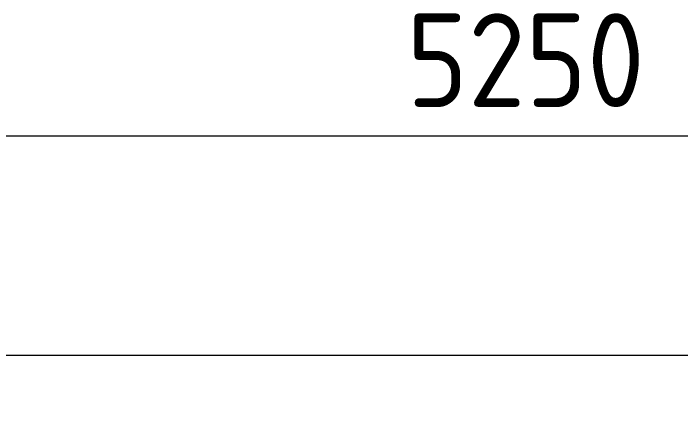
# Model space of a CAD drawing. Header units: millimetres. Extents: x 81773 to 282675, y -8553 to 29000.
# Drawn here: x 111970 to 113750, y -1718 to -612 of the extents above; entities that cross this region are included whole.
import ezdxf

# ---------------------------------------------------------------- set-up
doc = ezdxf.new("R2010")
doc.units = ezdxf.units.MM
doc.layers.add('A-ANNO-DIMS', color=7, linetype='Continuous', lineweight=9)
doc.layers.add('A-ANNO-DIMS-100', color=7, linetype='Continuous', lineweight=9)
doc.styles.add('ISOCPEUR', font='isocpeur.ttf', dxfattribs={"width": 0.9, "height": 250})
doc.dimstyles.new('ISO-2_5_0_9К_БОЛЬШОЙ', dxfattribs={"dimscale": 304.8, "dimtxt": 248.995294, "dimasz": 0.492126, "dimexe": 0.393701, "dimexo": 0.984252, "dimgap": 0, "dimtad": 1, "dimdec": 0, "dimrnd": 10, "dimzin": 0, "dimdsep": 46, "dimtxsty": 'ISOCPEUR', "dimblk1": 'OBLIQUE', "dimblk2": 'OBLIQUE', "dimsah": 1, "dimcen": 0.09, "dimdle": 0.393701, "dimazin": 0, "dimtfac": 1, "dimtdec": 4, "dimtix": 1, "dimtmove": 0, "dimatfit": 3, "dimfxl": 1, "dimtvp": 1, "dimtolj": 1, "dimtzin": 0, "dimarcsym": 2})

# ---------------------------------------------------------------- blocks, each defined once
blk = doc.blocks.new('DIMBLOCK51-План раскладки напольных покрытий 3 этажа в осях 23-33')
at = {"layer": 'A-ANNO-DIMS-100'}
for p, q in [((110710, -1132.6), (110710, -818.6)), ((115960, -1132.6), (115960, -818.6)), ((110710, -938.6), (115960, -938.6)), ((110710, -938.6), (110710, -1132.6)), ((115960, -938.6), (115960, -1132.6))]:
    blk.add_line(p, q, dxfattribs=at)
at = {"layer": 'A-ANNO-DIMS-100', "lineweight": 20}
for p, q in [((110710, -938.6), (110785, -863.6)), ((115960, -938.6), (116035, -863.6)), ((110710, -938.6), (110635, -1013.6)), ((115960, -938.6), (115885, -1013.6))]:
    blk.add_line(p, q, dxfattribs=at)
at = {"layer": 'A-ANNO-DIMS-100', "color": 0, "insert": (113019, -612), "char_height": 250, "width": 758.478, "attachment_point": 1, "line_spacing_factor": 1.149209, "style": 'ISOCPEUR'}
blk.add_mtext('5250', dxfattribs=at)
blk = doc.blocks.new('_Oblique')
at = {"color": 0, "linetype": 'ByBlock', "lineweight": -2}
blk.add_line((-0.5, -0.5), (0.5, 0.5), dxfattribs=at)
blk = doc.blocks.new('DIMBLOCK54-План раскладки напольных покрытий 3 этажа в осях 23-33')
at = {"layer": 'A-ANNO-DIMS-100'}
for p, q in [((84560, -1717.9), (84560, -1404)), ((125010, -1717.9), (125010, -1404)), ((84440, -1524), (125130, -1524)), ((84560, -1524), (84560, -1717.9)), ((125010, -1524), (125010, -1717.9))]:
    blk.add_line(p, q, dxfattribs=at)
at = {"layer": 'A-ANNO-DIMS-100', "lineweight": 20}
for p, q in [((84560, -1524), (84635, -1449)), ((125010, -1524), (125085, -1449)), ((84560, -1524), (84485, -1599)), ((125010, -1524), (124935, -1599))]:
    blk.add_line(p, q, dxfattribs=at)
at = {"layer": 'A-ANNO-DIMS-100', "color": 0, "insert": (104366, -1197.4), "char_height": 250, "width": 1005.558, "attachment_point": 1, "line_spacing_factor": 1.149209, "style": 'ISOCPEUR'}
blk.add_mtext('40450', dxfattribs=at)

msp = doc.modelspace()

# ---------------------------------------------------------------- dimensions: what is measured, and where the dimension line sits
at = {"layer": 'A-ANNO-DIMS'}
for base, p1, p2, override, picture, middle in [((115960, -938.6), (110710, -832.6), (115960, -832.6), {"dimpost": '<>', "dimfxl": 5250}, 'DIMBLOCK51-План раскладки напольных покрытий 3 этажа в осях 23-33', (113335, -813.6)), ((125010, -1524), (84560, -1417.9), (125010, -1417.9), {"dimpost": '<>', "dimfxl": 40450}, 'DIMBLOCK54-План раскладки напольных покрытий 3 этажа в осях 23-33', (104785, -1399))]:
    dim = msp.add_linear_dim(base=base, p1=p1, p2=p2, dimstyle='ISO-2_5_0_9К_БОЛЬШОЙ', override=override, dxfattribs=at)
    dim.commit()
    dim.dimension.update_dxf_attribs({"geometry": picture, "text_midpoint": middle})

doc.saveas('drawing.dxf')
